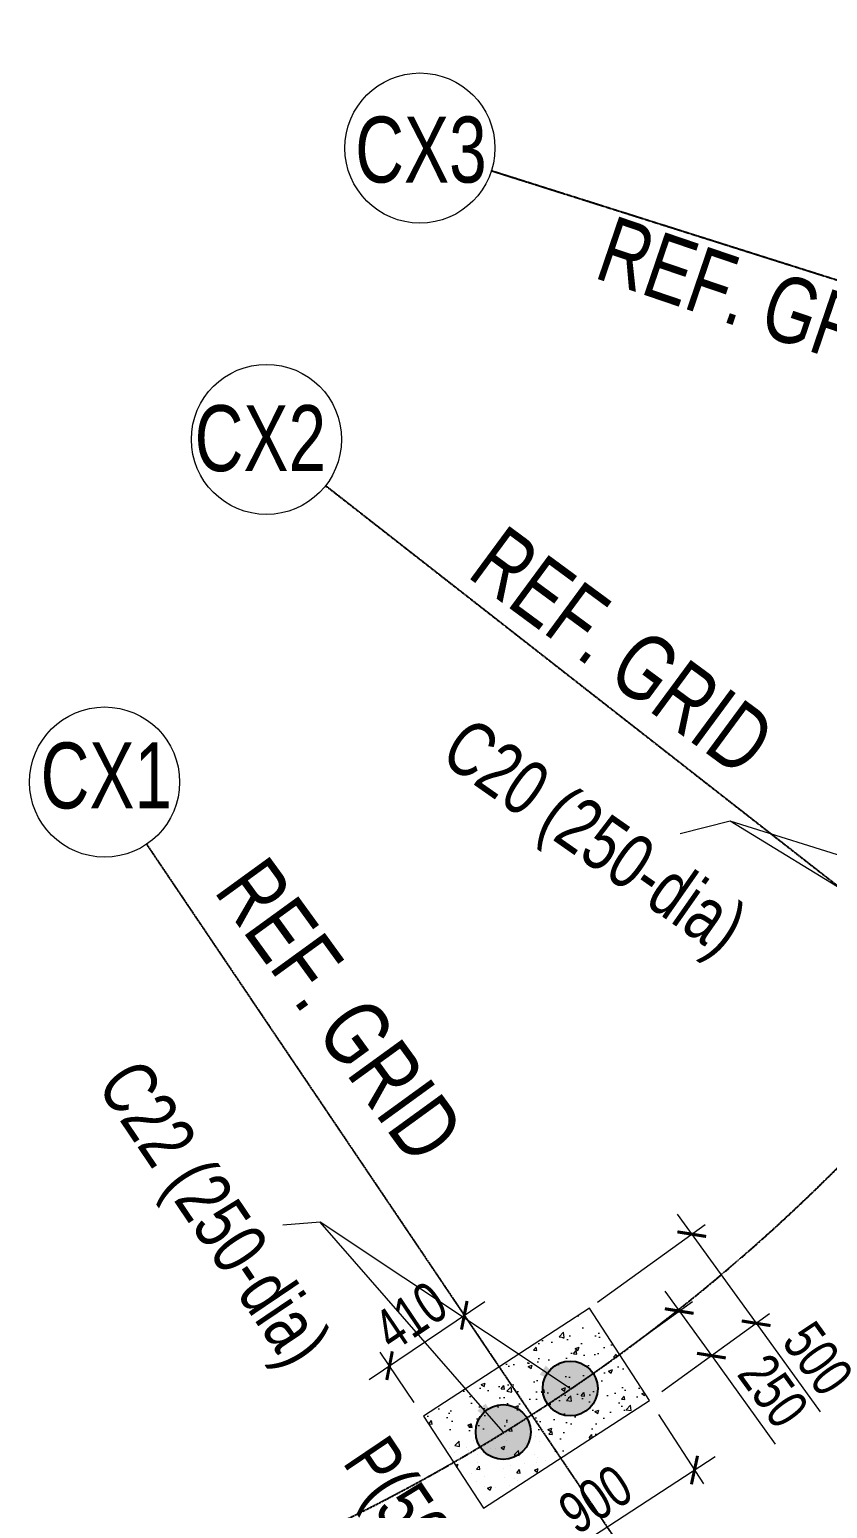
# Model space of a CAD drawing. Header units: millimetres. Extents: x 356 to 40629, y 2473 to 64837.
# Drawn here: x 8312 to 11941, y 35109 to 41835 of the extents above; entities that cross this region are included whole.
import ezdxf

# ---------------------------------------------------------------- set-up
doc = ezdxf.new("R2010")
doc.units = ezdxf.units.MM
doc.linetypes.add('ACAD_ISO10W100', pattern=[18, 12, -3, 0, -3])
doc.linetypes.add('CENTER', pattern=[50.800000000000004, 31.75, -6.349999999999999, 6.349999999999999, -6.349999999999999])
for name, color, linetype, lineweight in [('HATCH', 8, 'Continuous', 9), ('S-COL HATCH', 8, 'Continuous', 0), ('S-COLUMN', 6, 'Continuous', 9), ('S-GRID-IDEN', 1, 'Continuous', 9), ('STR-COL-DIM', 8, 'Continuous', 18)]:
    doc.layers.add(name, color=color, linetype=linetype, lineweight=lineweight)
for name, color, linetype in [('S-COLUMN NO', 6, 'Continuous'), ('S-GRID', 251, 'CENTER'), ('Structural', 5, 'Continuous')]:
    doc.layers.add(name, color=color, linetype=linetype)
doc.styles.add('EL', font='swisscl.ttf')
doc.styles.add('SOBHA', font='swisscl.ttf')
doc.styles.add('Swis721 LtCn BT_14', font='swisscl.ttf', dxfattribs={"height": 2.5})
doc.dimstyles.new('S-75', dxfattribs={"dimscale": 75, "dimtxt": 2.5, "dimasz": 1.25, "dimexe": 1, "dimexo": 1, "dimgap": 0.5, "dimtad": 1, "dimdec": 0, "dimrnd": 0.0005, "dimzin": 0, "dimdsep": 46, "dimtxsty": 'EL', "dimblk": 'ARCHTICK', "dimcen": 0.09, "dimdle": 1.5, "dimclrd": 251, "dimclre": 251, "dimclrt": 3, "dimadec": 0, "dimazin": 0, "dimtfac": 1, "dimtdec": 0, "dimtofl": 0, "dimtmove": 0, "dimatfit": 3, "dimfxl": 2, "dimtolj": 1, "dimtzin": 0, "dimlwd": -1, "dimlwe": -1, "dimarcsym": 0})

# ---------------------------------------------------------------- blocks, each defined once
blk = doc.blocks.new('GRIDS')
at = {"layer": 'S-GRID', "linetype": 'ACAD_ISO10W100', "ltscale": 0.05}
for p, q in [((106691.6438947949, -50969.39415492327), (112570.3511326425, -52828.07012006838)), ((105937.1919774978, -52401.62511377696, 1.3216095e-09), (111099.5660258718, -56436.67269432742, 1.3216095e-09)), ((105123.0558641048, -54032.64426217549, 1.3216095e-09), (108252.0628949685, -58671.30245585194, 1.3216095e-09))]:
    blk.add_line(p, q, dxfattribs=at)
for radius, start, end in [(10311.2632911457, 291.9205277131326, 59.65161587217703), (8362.226871117962, 291.2225410905862, 59.08585605391563)]:
    blk.add_arc((102347.6614202596, -49595.95344904262, 1.3216095e-09), radius, start, end, dxfattribs=at)
at = {"layer": 'S-GRID-IDEN'}
for centre in [(106366.2347898596, -50866.48167196089), (105668.2879972754, -52191.45205616764, 1.3216095e-09), (104932.198222914, -53749.70358725683, 1.3216095e-09)]:
    blk.add_circle(centre, 341.2946889776153, dxfattribs=at)
at = {"layer": 'S-GRID-IDEN', "color": 2, "style": 'SOBHA'}
for s, rotation, p in [('CX3', 5.97530384e-08, (106071.9318878295, -51023.48579046284)), ('REF. GRID', 341.2019965175188, (107151.7373809889, -51454.43938087124)), ('REF. GRID', 323.5951725870576, (106574.6125493161, -52812.51742411788)), ('REF. GRID', 305.9742798511175, (105425.0661433509, -54245.83925816057))]:
    blk.add_text(s, height=300, rotation=rotation, dxfattribs=at).set_placement(p)
for s, p in [('CX2', (105341.6878414504, -52335.89620375689, 1.3216095e-09)), ('CX1', (104641.1206176397, -53869.83398917447, 1.3216095e-09))]:
    blk.add_text(s, height=300, dxfattribs=at).set_placement(p)
blk = doc.blocks.new('_ArchTick')
at = {"color": 0, "linetype": 'ByBlock', "const_width": 0.15}
blk.add_lwpolyline([(-0.5, -0.5), (0.5, 0.5)], dxfattribs=at)
blk = doc.blocks.new('*D597')
at = {"layer": 'STR-COL-DIM', "color": 251, "linetype": 'Continuous', "transparency": 16777216}
for p, q in [((10894.79553931071, 36046.61888802151), (11384.51786108427, 36400.58299741127)), ((11257.83174432773, 36447.82575157685), (11616.65673265355, 35951.37822559395)), ((11187.71910257381, 35641.34839957932), (11677.44142434737, 35995.31250896909)), ((11616.65673265355, 35951.37822559395), (11907.46944325142, 35549.02817919863))]:
    blk.add_line(p, q, dxfattribs=at)
at = {"layer": 'STR-COL-DIM', "color": 251, "transparency": 16777216, "xscale": 93.75, "yscale": 93.75, "zscale": 93.75}
for p, rotation in [((11323.73316939045, 36356.64871403613), 125.8588509736155), ((11616.65673265355, 35951.37822559395), 305.8588509736155)]:
    blk.add_blockref('_ArchTick', p, dxfattribs=dict(at, rotation=rotation))
at = {"layer": 'STR-COL-DIM', "color": 3, "transparency": 16777216, "insert": (11897.73748764332, 35790.42932602436), "char_height": 187.5, "attachment_point": 5, "rotation": 305.8588509736155, "style": 'EL'}
blk.add_mtext('\\A1;500', dxfattribs=at)
blk = doc.blocks.new('*D598')
at = {"layer": 'STR-COL-DIM', "color": 251, "linetype": 'Continuous', "transparency": 16777216}
for p, q in [((11041.25732094227, 35843.98364380041), (11327.47940319977, 36050.86076564989)), ((11200.79328644324, 36098.10351981547), (11413.15649313749, 35804.29123805366)), ((11187.71910257381, 35641.34839957932), (11473.94118483131, 35848.2255214288)), ((11413.15649313749, 35804.29123805366), (11703.82525129965, 35402.14035513046))]:
    blk.add_line(p, q, dxfattribs=at)
at = {"layer": 'STR-COL-DIM', "color": 251, "transparency": 16777216, "xscale": 93.75, "yscale": 93.75, "zscale": 93.75}
for p, rotation in [((11266.69471150595, 36006.92648227475), 125.8588509736141), ((11413.15649313749, 35804.29123805366), 305.8588509736141)]:
    blk.add_blockref('_ArchTick', p, dxfattribs=dict(at, rotation=rotation))
at = {"layer": 'STR-COL-DIM', "color": 3, "transparency": 16777216, "insert": (11694.16527190941, 35643.44192022014), "char_height": 187.5, "attachment_point": 5, "rotation": 305.8588509736141, "style": 'EL'}
blk.add_mtext('\\A1;250', dxfattribs=at)
blk = doc.blocks.new('BASEMENT COLUMNS')
at = {"layer": 'HATCH'}
h = blk.add_hatch(dxfattribs=at)
h.set_pattern_fill('AR-CONC', color=9, angle=-26.91905313264673)
h.set_pattern_definition([(23.08094686735326, (-34969.88047305651, -31266.27627848931), (155.2282966030103, -96.69272981319679), [19.05, -209.55]), (328.0809468673532, (-34969.88047305651, -31266.27627848931), (55.07271098287374, 186.3110661539659), [15.24, -167.64058417]), (73.5323915673532, (-34956.9448234978, -31274.33398066813), (210.3010036314436, 89.6183296142978), [16.19000879999999, -178.0902445999999]), (19.26514686735327, (-34946.88172593496, -31220.98060948178), (222.6729457205761, -160.2128677513806), [28.575, -314.325]), (69.71650447735318, (-34928.32565265202, -31234.33164833943), (323.6982273208456, 113.1364999791554), [24.28502314, -267.1356081599999]), (324.2650980373533, (-34946.88172593496, -31220.98060948178), (323.6982273273414, 113.136499962187), [22.85996707, -251.45973192]), (354.0809468673533, (-34929.98357821158, -31243.80390029444), (88.88787108796092, -159.8250317491098), [19.04999999999998, -209.5499999999999]), (299.0809468673533, (-34929.98357821158, -31243.80390029444), (138.4932416477206, 136.2509434465173), [15.24, -167.64]), (44.53239186735326, (-34922.5762556492, -31257.12265298312), (227.381112864648, -23.57408730187533), [16.19000879999999, -178.0899375999998]), (10.58094686735326, (-34969.88047305651, -31266.27627848931), (41.03465172103521, 73.99494190154718), [0, -165.6079999999998, 0, -170.1799999999998, 0, -168.2749999999998]), (340.5809468673532, (-34969.88047305651, -31266.27627848931), (104.9344295864723, 59.07436293555514), [0, -97.02799999999998, 0, -161.798, 0, -64.13499999999999]), (300.5809468673533, (-35020.38514399991, -31240.63267544881), (118.3053697795661, -66.49411618150982), [0, -63.5, 0, -198.12, 0, -262.89]), (290.5809468673533, (-35043.03297850368, -31229.13330188805), (143.5903111787718, -44.39125319185604), [0, -82.54999999999993, 0, -131.5719999999998, 0, -186.6899999999998])])
h.paths.add_polyline_path([(-15363.92477960981, -104736.2063002586), (-15311.0563880227, -105233.3143253437), (-14416.09407748646, -105138.2224194782), (-14468.97183397892, -104641.0263385722)])
at = {"layer": 'S-COL HATCH'}
h = blk.add_hatch(color=256, dxfattribs=at)
h.dxf.hatch_style = 1
edge = h.paths.add_edge_path()
edge.add_arc((-15073.53220842783, -104964.8850600142), 125, 0, 360)
h = blk.add_hatch(color=256, dxfattribs=at)
h.dxf.hatch_style = 1
edge = h.paths.add_edge_path()
edge.add_arc((-14712.20588013905, -104926.4792476967), 125, 0, 360)
at = {"layer": 'S-COLUMN', "elevation": 1.3096724e-09}
blk.add_lwpolyline([(-15363.92477960981, -104736.2063002586), (-15311.0563880227, -105233.3143253437), (-14416.09407748646, -105138.2224194782), (-14468.97183397892, -104641.0263385722), (-15363.92477960981, -104736.2063002586)], dxfattribs=at)
at = {"layer": 'Structural', "ltscale": 25}
for centre in [(-15073.53220842783, -104964.8850600142, 1.3216095e-09), (-14712.20588013905, -104926.4792476967, 1.3216095e-09)]:
    blk.add_circle(centre, 125, dxfattribs=at)
blk = doc.blocks.new('*D648')
at = {"layer": 'S-COLUMN', "color": 251, "linetype": 'Continuous', "transparency": 16777216}
for p, q in [((9856.128306738643, 35695.56417756988), (10382.50202802089, 36050.62958786448)), ((10401.84192072708, 35820.78448168302), (10247.29585427149, 36049.89434637603)), ((10061.99806326236, 35591.54279691033), (9907.45199680677, 35820.65266160335))]:
    blk.add_line(p, q, dxfattribs=at)
at = {"layer": 'S-COLUMN', "color": 251, "transparency": 16777216, "xscale": 93.75, "yscale": 93.75, "zscale": 93.75}
for p, rotation in [((10289.23709611212, 35987.71772510352), 34.00163479995036), ((9949.39323864741, 35758.47604033083), 214.0016347999504)]:
    blk.add_blockref('_ArchTick', p, dxfattribs=dict(at, rotation=rotation))
at = {"layer": 'S-COLUMN', "color": 3, "transparency": 16777216, "insert": (10044.64683922082, 35983.79041865563), "char_height": 187.5, "attachment_point": 5, "rotation": 34.00163479995036, "style": 'EL'}
blk.add_mtext('\\A1;410', dxfattribs=at)
blk = doc.blocks.new('*D649')
at = {"layer": 'S-COLUMN', "color": 251, "linetype": 'Continuous', "transparency": 16777216}
for p, q in [((11171.9365805515, 35537.05273405519), (11377.08374756355, 35220.911683003)), ((10486.91096436852, 34732.6763806398), (11430.62970317591, 35345.06513900629)), ((10416.96158582579, 35047.14172497415), (10622.10875283785, 34731.00067392195))]:
    blk.add_line(p, q, dxfattribs=at)
at = {"layer": 'S-COLUMN', "color": 251, "transparency": 16777216, "xscale": 93.75, "yscale": 93.75, "zscale": 93.75}
for p, rotation in [((11336.25783113507, 35283.82626436356), 32.97995231128631), ((10581.28283640936, 34793.91525528253), 212.9799523112863)]:
    blk.add_blockref('_ArchTick', p, dxfattribs=dict(at, rotation=rotation))
at = {"layer": 'S-COLUMN', "color": 3, "transparency": 16777216, "insert": (10886.08762836129, 35150.87809200608), "char_height": 187.5, "attachment_point": 5, "rotation": 32.97995231128631, "style": 'EL'}
blk.add_mtext('\\A1;900', dxfattribs=at)

msp = doc.modelspace()

# ---------------------------------------------------------------- hatches: boundary and pattern name
at = {"layer": 'HATCH', "ltscale": 25}
h = msp.add_hatch(color=8, dxfattribs=at)
h.dxf.hatch_style = 1
edge = h.paths.add_edge_path()
edge.add_arc((10771.18503263407, 35654.76337475201), 125, 0, 360)
h = msp.add_hatch(color=8, dxfattribs=at)
h.dxf.hatch_style = 1
edge = h.paths.add_edge_path()
edge.add_arc((10466.3969971146, 35456.9352287804), 125, 0, 360)

# ---------------------------------------------------------------- linework, layer by layer
at = {"layer": 'Structural', "ltscale": 25}
for centre in [(10771.18503263407, 35654.76337475201, 1.3216095e-09), (10466.3969971146, 35456.9352287804, 1.3216095e-09)]:
    msp.add_circle(centre, 125, dxfattribs=at)

# ---------------------------------------------------------------- block references
at = {"layer": 'S-COLUMN', "rotation": 26.91905313264673}
msp.add_blockref('BASEMENT COLUMNS', (-23614.21564949174, 135872.8219725246), dxfattribs=at)
at = {"layer": 'S-GRID', "color": 2}
msp.add_blockref('GRIDS', (-96278.71858553214, 92162.38222295127), dxfattribs=at)

# ---------------------------------------------------------------- texts
at = {"layer": 'S-COLUMN NO', "char_height": 250, "attachment_point": 1, "style": 'Swis721 LtCn BT_14'}
for s, insert, width, rotation, line_spacing_factor in [('\\pxqr;C20 (250-dia)', (10150.28925412092, 38833.55725446286), 1766.623566007648, 325, 0.8880839668732351), ('\\pxqr;C22 (250-dia)', (8742.315446138984, 37289.62303725352), 1706.851655059959, 304, 0.838598153739923), ('\\pxqr;P(500X900)', (9749.075706203432, 35740.62492685839), 1706.851655059959, 304, 0.838598153739923)]:
    msp.add_mtext(s, dxfattribs=dict(at, insert=insert, width=width, rotation=rotation, line_spacing_factor=line_spacing_factor))

# ---------------------------------------------------------------- dimensions: what is measured, and where the dimension line sits
at = {"layer": 'S-COLUMN', "color": 1}
for p1, p2, distance, picture, middle in [((10103.939305103, 35529.36617563782, 1.3096724e-09), (10443.78316256771, 35758.6078604105, 1.3216095e-09), 276.36174980729345, '*D648', (10044.64683922082, 35983.79041865563)), ((10376.13566939731, 35110.05630633472, 1.3216095e-09), (11131.11066412302, 35599.96731541576, 1.3096724e-09), -376.86937298413807, '*D649', (10886.08762836129, 35150.87809200608))]:
    dim = msp.add_aligned_dim(p1=p1, p2=p2, distance=distance, dimstyle='S-75', dxfattribs=at)
    dim.commit()
    dim.dimension.update_dxf_attribs({"geometry": picture, "text_midpoint": middle})
at = {"layer": 'STR-COL-DIM'}
dim = msp.add_linear_dim(base=(11616.65673265355, 35951.37822559395), p1=(10834.01084761689, 36002.68460464636, 1.3216095e-09), p2=(11126.93441087999, 35597.41411620418, 1.3216095e-09), angle=305.8588509736153, dimstyle='S-75', dxfattribs=at)
dim.commit()
dim.dimension.update_dxf_attribs({"geometry": '*D597', "text_midpoint": (11789.52201506195, 35712.21277008765), "dimtype": 161})
dim = msp.add_aligned_dim(p1=(10980.47262924844, 35800.04936042527, 1.3216095e-09), p2=(11126.93441087999, 35597.41411620418, 1.3216095e-09), distance=353.15892161538807, dimstyle='S-75', dxfattribs=at)
dim.commit()
dim.dimension.update_dxf_attribs({"geometry": '*D598', "text_midpoint": (11694.16527190941, 35643.44192022014)})

# ---------------------------------------------------------------- leaders
at = {"layer": 'S-COLUMN', "color": 1}
for points in [[(12926.86735475943, 37784.96068923202, 1.2805685e-09), (11498.6484584366, 38234.927148077, 1.2805685e-09), (11270.42318836041, 38176.96484272002, 1.2805685e-09)], [(12712.57618151816, 37491.5139052871, 1.2805685e-09), (11498.6484584366, 38234.927148077, 1.2805685e-09)], [(10466.39699711457, 35456.93522878042, 1.2805685e-09), (9633.382059993693, 36411.3414120868, 1.2805685e-09), (9464.430634776136, 36396.80807199615, 1.2805685e-09)], [(10771.18503263407, 35654.76337475201, 1.2805685e-09), (9633.382059993693, 36411.3414120868, 1.2805685e-09)]]:
    msp.add_leader(points, dimstyle='S-75', override={"dimasz": 2, "dimtad": 0, "dimclrd": 1}, dxfattribs=at)

doc.saveas('drawing.dxf')
